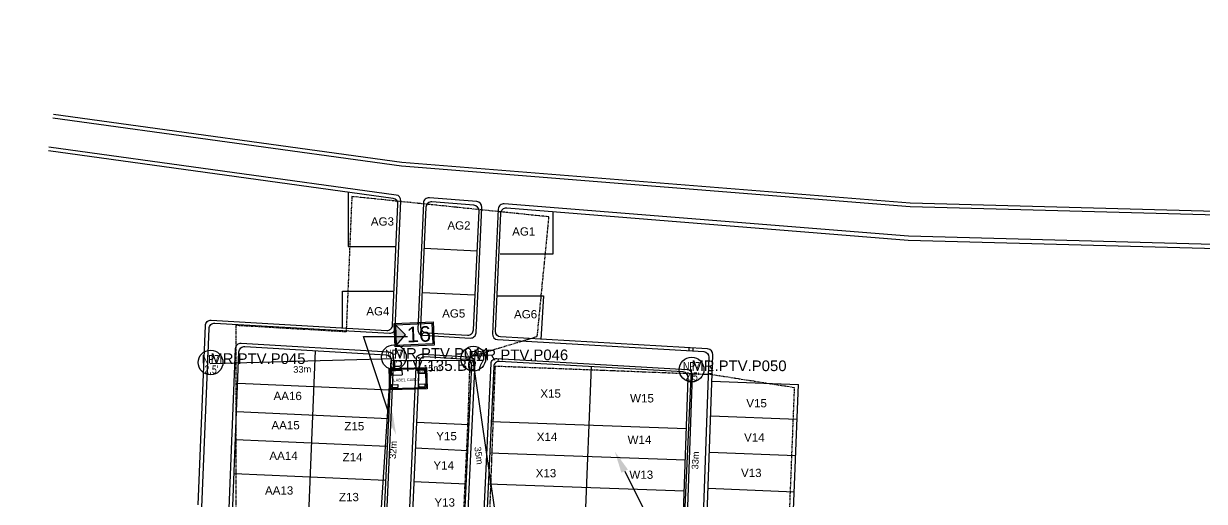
# Model space of a CAD drawing. Extents: x -1482 to -1132, y 13384 to 13773.
# Drawn here: x -1462.7 to -1248.7, y 13686 to 13772.6 of the extents above; entities that cross this region are included whole.
import ezdxf
from ezdxf import colors
from ezdxf.entities.mleader import LeaderData, LeaderLine
from ezdxf.enums import TextEntityAlignment as Align
from ezdxf.math import Vec2, Vec3

# ---------------------------------------------------------------- set-up
doc = ezdxf.new("R2010")
doc.units = 0
doc.linetypes.add('PHANTOM2', pattern=[1.25, 0.625, -0.125, 0.125, -0.125, 0.125, -0.125])
for name, color, linetype in [('Base Map', 8, 'Continuous'), ('FAT', 30, 'Continuous'), ('Homepass Number', 6, 'Continuous'), ('LABEL CABLE', 200, 'Continuous'), ('NEW POLE 7m(2.5 inches)', 200, 'Continuous'), ('NEW POLE 7m(3 inches)', 4, 'Continuous'), ('NEW POLE ID 7m (2.5 inches)', 200, 'Continuous'), ('NEW POLE ID 7m(3 inches)', 4, 'Continuous'), ('SPAN KU', 161, 'Continuous')]:
    doc.layers.add(name, color=color, linetype=linetype)
for name, color, linetype, lineweight in [('FAT AREA', 134, 'PHANTOM2', 30), ('FAT_Info', 170, 'Continuous', 0), ('FO 24 CORE', 3, 'Continuous', 35), ('SLING WIRE', 4, 'Continuous', 30)]:
    doc.layers.add(name, color=color, linetype=linetype, lineweight=lineweight)
doc.styles.get("Standard").update_dxf_attribs({"font": 'arial.ttf'})
doc.styles.add('Title Block 3', font='dgn003.shx')
doc.styles.add('Title Block v21 - Default$0$Styledgn001', font='dgn001.shx')
doc.dimstyles.new('瓦达西瓦', dxfattribs={"dimtxt": 1.2, "dimasz": 0, "dimexe": 1.25, "dimexo": 0.625, "dimgap": 0.05, "dimtad": 1, "dimdec": 0, "dimtxsty": 'Standard', "dimblk": 'ARCHTICK', "dimcen": 0, "dimse1": 1, "dimse2": 1, "dimsd1": 1, "dimsd2": 1, "dimclre": 256, "dimclrt": 256, "dimadec": 0, "dimazin": 0, "dimtfac": 1, "dimtdec": 0, "dimtmove": 2, "dimatfit": 3, "dimfxl": 1, "dimarcsym": 0})

# ---------------------------------------------------------------- blocks, each defined once
blk = doc.blocks.new('*U57')
at = {"color": 0, "linetype": 'ByBlock', "lineweight": -2}
blk.add_circle((0, 0), 2.24, dxfattribs=at)
at = {"color": 0, "linetype": 'ByBlock', "lineweight": -2, "style": 'Title Block 3', "width": 0.799091}
for s, p in [('NP7', (0, 0.62)), ('2,', (-0.46, -1.27)), ("5'", (0.83, -1.27))]:
    blk.add_text(s, height=1.488, dxfattribs=at).set_placement(p, align=Align.MIDDLE_CENTER)
blk = doc.blocks.new('*U53')
at = {"color": 0, "linetype": 'ByBlock', "lineweight": -2}
blk.add_circle((0, 0), 2.24, dxfattribs=at)
at = {"color": 0, "linetype": 'ByBlock', "lineweight": -2, "style": 'Title Block 3', "width": 0.799091}
for s, p in [('NP7', (0, 0.62)), ("3'", (0, -1.27))]:
    blk.add_text(s, height=1.488, dxfattribs=at).set_placement(p, align=Align.MIDDLE_CENTER)
blk = doc.blocks.new('FAT')
h = blk.add_hatch(color=2)
h.dxf.hatch_style = 1
h.paths.add_polyline_path([(-4.25, 2), (-4.25, -2), (-2.4, 0)])
for points in [[(-4.5, 2.25), (3, 2.25), (3, -2.25), (-4.5, -2.25)], [(-4.25, 2), (2.75, 2), (2.75, -2), (-4.25, -2)]]:
    blk.add_lwpolyline(points, close=True)
at = {"color": 2}
blk.add_lwpolyline([(-4.25, 2), (-4.25, -2), (-2.4, 0)], close=True, dxfattribs=at)
at = {"color": 7}
blk.add_attdef('FAT', text='', height=3, dxfattribs=at).set_placement((0.18, 0), align=Align.MIDDLE_CENTER)
blk = doc.blocks.new('*D186')
at = {"layer": 'Defpoints', "color": 0, "lineweight": 30, "ltscale": 0.7, "transparency": 16777216}
for p in [(-1396.11, 13711.57), (-1394.02, 13711.43), (-1398.21, 13679.34)]:
    blk.add_point(p, dxfattribs=at)
at = {"layer": 'SPAN KU', "lineweight": 30, "ltscale": 0.7, "transparency": 16777216, "insert": (-1395.73, 13695.36), "char_height": 1.2, "attachment_point": 5, "rotation": 86.2804}
blk.add_mtext('32m', dxfattribs=at)
blk = doc.blocks.new('_ArchTick')
at = {"color": 0, "linetype": 'ByBlock', "const_width": 0.15}
blk.add_lwpolyline([(-0.5, -0.5), (0.5, 0.5)], dxfattribs=at)
blk = doc.blocks.new('*D187')
at = {"layer": 'Defpoints', "color": 0, "lineweight": 30, "ltscale": 0.7, "transparency": 16777216}
for p in [(-1396.11, 13711.57), (-1381.26, 13711.62), (-1381.25, 13709.53)]:
    blk.add_point(p, dxfattribs=at)
at = {"layer": 'SPAN KU', "lineweight": 30, "ltscale": 0.7, "transparency": 16777216, "insert": (-1388.68, 13710.16), "char_height": 1.2, "attachment_point": 5, "rotation": 0.219}
blk.add_mtext('15m', dxfattribs=at)
blk = doc.blocks.new('*D188')
at = {"layer": 'Defpoints', "color": 0, "lineweight": 30, "ltscale": 0.7, "transparency": 16777216}
for p in [(-1381.26, 13711.62), (-1378.39, 13677.16), (-1376.31, 13677.46)]:
    blk.add_point(p, dxfattribs=at)
at = {"layer": 'SPAN KU', "lineweight": 30, "ltscale": 0.7, "transparency": 16777216, "insert": (-1380.21, 13694.34), "char_height": 1.2, "attachment_point": 5, "rotation": 278.233}
blk.add_mtext('35m', dxfattribs=at)
blk = doc.blocks.new('*D203')
at = {"layer": 'Defpoints', "color": 0, "lineweight": 30, "ltscale": 0.7, "transparency": 16777216}
for p in [(-1428.86, 13710.93), (-1395.64, 13711.89), (-1428.79, 13708.83)]:
    blk.add_point(p, dxfattribs=at)
at = {"layer": 'SPAN KU', "lineweight": 30, "ltscale": 0.7, "transparency": 16777216, "insert": (-1412.2, 13709.97), "char_height": 1.2, "attachment_point": 5, "rotation": 1.6605}
blk.add_mtext('33m', dxfattribs=at)
blk = doc.blocks.new('*D204')
at = {"layer": 'Defpoints', "color": 0, "lineweight": 30, "ltscale": 0.7, "transparency": 16777216}
for p in [(-1341.65, 13709.92), (-1339.55, 13709.82), (-1343.16, 13677.12)]:
    blk.add_point(p, dxfattribs=at)
at = {"layer": 'SPAN KU', "lineweight": 30, "ltscale": 0.7, "transparency": 16777216, "insert": (-1340.97, 13693.45), "char_height": 1.2, "attachment_point": 5, "rotation": 87.3733}
blk.add_mtext('33m', dxfattribs=at)
blk = doc.blocks.new('LABEL')
at = {"layer": 'LABEL CABLE', "ltscale": 0.15}
for p, q in [((-6595.62, 19707.66), (-6595.62, 19711.51)), ((-6595.62, 19711.51), (-6588.86, 19711.51)), ((-6595.42, 19707.86), (-6595.42, 19711.31)), ((-6595.42, 19711.31), (-6589.06, 19711.31)), ((-6595.25, 19711.15), (-6595.25, 19710.3)), ((-6595.25, 19711.15), (-6593.32, 19711.15)), ((-6595.25, 19710.3), (-6593.32, 19710.3)), ((-6593.32, 19711.15), (-6593.32, 19710.3)), ((-6590.46, 19711.21), (-6590.46, 19710.51)), ((-6590.46, 19711.21), (-6589.16, 19711.21)), ((-6590.46, 19710.51), (-6589.16, 19710.51)), ((-6590.36, 19711.11), (-6590.36, 19710.61)), ((-6590.36, 19711.11), (-6589.26, 19711.11)), ((-6590.36, 19710.61), (-6589.26, 19710.61)), ((-6589.26, 19711.11), (-6589.26, 19710.61)), ((-6589.16, 19711.21), (-6589.16, 19710.51)), ((-6589.06, 19711.31), (-6589.06, 19707.86)), ((-6588.86, 19711.51), (-6588.86, 19707.66)), ((-6588.86, 19707.66), (-6595.62, 19707.66)), ((-6589.06, 19707.86), (-6595.42, 19707.86)), ((-6595.25, 19708.56), (-6595.25, 19708.06)), ((-6595.25, 19708.56), (-6594.15, 19708.56)), ((-6595.25, 19708.06), (-6594.15, 19708.06)), ((-6594.15, 19708.56), (-6594.15, 19708.06)), ((-6590.36, 19708.56), (-6590.36, 19708.06)), ((-6590.36, 19708.56), (-6589.26, 19708.56)), ((-6590.36, 19708.06), (-6589.26, 19708.06)), ((-6589.26, 19708.56), (-6589.26, 19708.06))]:
    blk.add_line(p, q, dxfattribs=at)
at = {"layer": 'LABEL CABLE', "attachment_point": 7, "line_spacing_factor": 0.6, "style": 'Title Block v21 - Default$0$Styledgn001'}
for s, insert, char_height in [('\\pxsm1.5;{\\W1.06772;LABEL CABLE}', (-6594.9, 19709.13), 0.5), ('\\pxsm1.5;{\\W1.06772;MYREPUBLIC}', (-6590.29, 19710.78), 0.1)]:
    blk.add_mtext(s, dxfattribs=dict(at, insert=insert, char_height=char_height))

msp = doc.modelspace()

# ---------------------------------------------------------------- linework, layer by layer
at = {"layer": 'Base Map', "ltscale": 0.7}
for points in [[(-1180.75, 13772.57), (-1184.38, 13739.89, -0.389963), (-1188.46, 13736.33), (-1302.06, 13739.42), (-1394.2, 13746.82), (-1457.37, 13755.53)], [(-1457.27, 13756.23), (-1394.13, 13747.52), (-1302.03, 13740.12), (-1189.09, 13737.05, 0.389963), (-1185, 13740.61), (-1181.44, 13772.65)], [(-1431.06, 13685.41, 0.001771), (-1431.06, 13685.41), (-1429.75, 13717.91, -0.419437), (-1428.69, 13718.87), (-1396.88, 13717.02, 0.418215), (-1395.83, 13717.98), (-1394.85, 13739.9, 0.38731), (-1395.72, 13740.93), (-1458.19, 13749.55)], [(-1431.11, 13683.96, 0.327544), (-1430.38, 13684.89), (-1429.07, 13717.37, -0.419437), (-1428.01, 13718.33), (-1396.41, 13716.5, 0.418215), (-1395.35, 13717.45), (-1394.32, 13740.53, 0.38731), (-1395.19, 13741.57), (-1458.1, 13750.25)], [(-1195.12, 13671.7), (-1191.47, 13681.54), (-1190.01, 13689.25), (-1185.86, 13726.59, 0.438887), (-1189.72, 13731.03), (-1302.35, 13734.09), (-1375.6, 13739.97, 0.424085), (-1376.68, 13739.02), (-1377.74, 13716.4, 0.410856), (-1376.8, 13715.36), (-1339.45, 13713.19, -0.407526), (-1338.51, 13712.15), (-1339.59, 13681.56, 0.413755), (-1338.62, 13680.52), (-1323.35, 13679.96)], [(-1323.33, 13680.46), (-1337.91, 13680.99, -0.413755), (-1338.87, 13682.03), (-1337.79, 13712.61, 0.407526), (-1338.74, 13713.65), (-1376.27, 13715.83, -0.410856), (-1377.21, 13716.87), (-1376.22, 13738.28, -0.424085), (-1375.14, 13739.23), (-1302.39, 13733.39), (-1190.5, 13730.35, -0.438887), (-1186.64, 13725.91), (-1190.7, 13689.35), (-1192.15, 13681.72), (-1195.78, 13671.95)]]:
    msp.add_lwpolyline(points, format="xyb", dxfattribs=at)
for points in [[(-1403.88, 13742.06), (-1403.88, 13732.26), (-1395.19, 13732.26)], [(-1376.34, 13730.88), (-1366.72, 13730.88), (-1366.72, 13737.95), (-1366.72, 13738.53)], [(-1390.1, 13731.92), (-1380.49, 13731.47)], [(-1404.92, 13717.49), (-1404.92, 13724.15), (-1395.55, 13724.15)], [(-1390.47, 13723.92), (-1380.88, 13723.48)], [(-1376.92, 13723.29), (-1368.5, 13723.29), (-1368.96, 13715.4)], [(-1409.83, 13713.35), (-1411.09, 13683.68)], [(-1342.09, 13713.34), (-1342.07, 13713.84)], [(-1341.39, 13713.3), (-1341.37, 13713.8)], [(-1359.83, 13710.45), (-1361.01, 13681.84)], [(-1337.91, 13709.17), (-1338.61, 13709.22)], [(-1337.9, 13709.67), (-1338.6, 13709.72)], [(-1423.89, 13707.48), (-1396.35, 13706.25)], [(-1337.96, 13707.84), (-1322.27, 13707.21)], [(-1323.35, 13679.96), (-1322.27, 13707.21)], [(-1424.1, 13702.29), (-1396.58, 13701.07)], [(-1391.52, 13700.39), (-1381.98, 13699.94)], [(-1377.98, 13700.51), (-1342.58, 13699.26)], [(-1338.18, 13701.54), (-1322.52, 13700.92)], [(-1424.3, 13697.24), (-1396.8, 13696.02)], [(-1391.73, 13695.71), (-1382.2, 13695.26)], [(-1378.24, 13694.82), (-1342.78, 13693.57)], [(-1338.41, 13694.95), (-1322.78, 13694.33)], [(-1424.55, 13691.08), (-1397.08, 13689.86)], [(-1392, 13689.63), (-1382.48, 13689.19)], [(-1378.5, 13689.18), (-1342.98, 13687.93)], [(-1338.65, 13688.39), (-1323.04, 13687.76)]]:
    msp.add_lwpolyline(points, dxfattribs=at)
for points in [[(-1390.25, 13740.11), (-1391.27, 13717.18, 0.410223), (-1390.33, 13716.14), (-1381.76, 13715.64, 0.417579), (-1380.7, 13716.6), (-1379.64, 13739.33, 0.404411), (-1380.56, 13740.37), (-1389.17, 13741.06, 0.424724)], [(-1389.79, 13739.37), (-1390.75, 13717.66, 0.410223), (-1389.81, 13716.61), (-1382.23, 13716.17, 0.417579), (-1381.18, 13717.12), (-1380.17, 13738.67, 0.404411), (-1381.09, 13739.71), (-1388.71, 13740.32, 0.424724)], [(-1396.53, 13713.08), (-1423.28, 13714.64, 0.419437), (-1424.34, 13713.68), (-1425.5, 13684.72, 0.415245), (-1424.54, 13683.68), (-1397.89, 13682.7, 0.411966), (-1396.85, 13683.65), (-1395.59, 13712.04, 0.410223)], [(-1396.11, 13711.57), (-1397.33, 13684.17, -0.411966), (-1398.36, 13683.22), (-1423.82, 13684.15, -0.415245), (-1424.78, 13685.19), (-1423.66, 13713.14, -0.419437), (-1422.6, 13714.1), (-1397.05, 13712.61, -0.410223)], [(-1383.3, 13682.16), (-1391.81, 13682.47, -0.416464), (-1392.77, 13683.52), (-1391.51, 13711.77, -0.418215), (-1390.46, 13712.73), (-1381.89, 13712.23, -0.410856), (-1380.95, 13711.19), (-1382.26, 13683.11, -0.411333)], [(-1382.74, 13683.63), (-1381.48, 13710.72, 0.410856), (-1382.42, 13711.76), (-1389.98, 13712.2, 0.418215), (-1391.04, 13711.25), (-1392.25, 13684, 0.416464), (-1391.28, 13682.96), (-1383.77, 13682.68, 0.411333)], [(-1379.29, 13683.03), (-1377.99, 13710.99, -0.417579), (-1376.93, 13711.94), (-1342.48, 13709.94, -0.407526), (-1341.54, 13708.91), (-1342.5, 13681.67, -0.414672), (-1343.54, 13680.7), (-1378.33, 13681.98, -0.4171)], [(-1377.81, 13682.46), (-1344.22, 13681.23, 0.414672), (-1343.18, 13682.19), (-1342.26, 13708.45, 0.407526), (-1343.2, 13709.48), (-1376.46, 13711.41, 0.417579), (-1377.51, 13710.46), (-1378.77, 13683.51, 0.4171)]]:
    msp.add_lwpolyline(points, format="xyb", close=True, dxfattribs=at)
at = {"layer": 'FAT AREA', "color": 2, "lineweight": 30, "ltscale": 0.7, "true_color": 0xf1eb1f}
for points in [[(-1382.18, 13699.88), (-1381.76, 13712.24), (-1369.61, 13715.93), (-1367.49, 13737.61), (-1403.21, 13741.29), (-1404.25, 13716.75), (-1424.23, 13717.91), (-1424.23, 13684.37), (-1382.93, 13683.82)], [(-1377.27, 13710.51), (-1378.3, 13682.97), (-1324.02, 13680.69), (-1322.99, 13706.62), (-1337.97, 13708.98)]]:
    msp.add_lwpolyline(points, close=True, dxfattribs=at)
at = {"layer": 'FO 24 CORE', "lineweight": 30, "ltscale": 0.7}
msp.add_lwpolyline([(-1409.91, 13514.45), (-1419.44, 13522.18), (-1418.43, 13549.85), (-1415.83, 13591.1), (-1428.7, 13598), (-1462.69, 13600.08), (-1460.91, 13635.95), (-1460.21, 13635.91), (-1461.99, 13600.44), (-1428.95, 13599.11), (-1427.57, 13633.39), (-1426.87, 13633.36), (-1428.13, 13598.89), (-1396, 13597.46), (-1395.54, 13625.27), (-1398.21, 13679.34), (-1396.11, 13711.57), (-1381.26, 13711.62), (-1376.31, 13677.46), (-1343.37, 13677.54), (-1345.35, 13637.47)], dxfattribs=at)
at = {"layer": 'SLING WIRE', "lineweight": 30, "ltscale": 0.7}
for points in [[(-1395.64, 13711.89), (-1428.86, 13710.93)], [(-1343.16, 13677.12), (-1341.65, 13709.92)]]:
    msp.add_lwpolyline(points, dxfattribs=at)

# ---------------------------------------------------------------- block references
at = {"layer": 'FAT', "lineweight": 30, "ltscale": 0.7, "xscale": 0.9424579026324792, "yscale": 0.9424579026324792, "zscale": 0.9424579026324792, "rotation": 2.423739857319486}
msp.add_blockref('FAT', (-1391.23, 13716.33), dxfattribs=at).add_auto_attribs({'FAT': '16'})
at = {"layer": 'NEW POLE 7m(2.5 inches)'}
for p in [(-1428.81, 13711.2), (-1341.65, 13709.92)]:
    msp.add_blockref('*U57', p, dxfattribs=at)
at = {"layer": 'NEW POLE 7m(3 inches)'}
for p in [(-1395.59, 13712.17), (-1381.21, 13711.9)]:
    msp.add_blockref('*U53', p, dxfattribs=at)
at = {"layer": 'SPAN KU', "lineweight": 30, "rotation": 1.60805598257084}
msp.add_blockref('LABEL', (5749.72, -5808.56), dxfattribs=at)

# ---------------------------------------------------------------- texts
at = {"layer": 'FAT', "lineweight": 30}
msp.add_text('PTV.135.B07', height=2, rotation=0.3973, dxfattribs=at).set_placement((-1395.79, 13709.6))
at = {"layer": 'Homepass Number', "lineweight": 30, "ltscale": 0.7}
for s, p in [('AG3', (-1399.77, 13735.57)), ('AG2', (-1385.9, 13734.85)), ('AG1', (-1374.16, 13733.76)), ('AG4', (-1400.59, 13719.29)), ('AG5', (-1386.85, 13718.9)), ('AG6', (-1373.83, 13718.76)), ('AA16', (-1417.4, 13703.94)), ('X15', (-1369.06, 13704.37)), ('W15', (-1352.8, 13703.51)), ('V15', (-1331.74, 13702.62)), ('AA15', (-1417.78, 13698.63)), ('Z15', (-1404.57, 13698.45)), ('Y15', (-1387.92, 13696.66)), ('X14', (-1369.71, 13696.52)), ('W14', (-1353.25, 13696)), ('V14', (-1332.14, 13696.42)), ('AA14', (-1418.15, 13693.09)), ('Z14', (-1404.89, 13692.85)), ('Y14', (-1388.43, 13691.35)), ('X13', (-1369.9, 13689.94)), ('W13', (-1352.92, 13689.66)), ('V13', (-1332.7, 13689.99)), ('AA13', (-1418.95, 13686.8)), ('Z13', (-1405.55, 13685.61)), ('Y13', (-1388.25, 13684.63))]:
    msp.add_text(s, height=1.5, dxfattribs=at).set_placement(p, align=Align.BOTTOM_LEFT)
at = {"layer": 'NEW POLE ID 7m (2.5 inches)', "lineweight": 30}
for s, p in [('MR.PTV.P045', (-1428.86, 13710.93)), ('MR.PTV.P050', (-1341.7, 13709.64))]:
    msp.add_text(s, height=1.9328, dxfattribs=at).set_placement(p)
at = {"layer": 'NEW POLE ID 7m(3 inches)', "lineweight": 30}
for s, p in [('MR.PTV.P044', (-1395.64, 13711.89)), ('MR.PTV.P046', (-1381.26, 13711.62))]:
    msp.add_text(s, height=1.9328, dxfattribs=at).set_placement(p)

# ---------------------------------------------------------------- dimensions: what is measured, and where the dimension line sits
at = {"layer": 'SPAN KU', "lineweight": 30, "ltscale": 0.7}
for p1, p2, distance, picture, middle in [((-1395.64, 13711.89), (-1428.86, 13710.93), 2.1, '*D203', (-1412.2, 13709.97)), ((-1398.21, 13679.34), (-1396.11, 13711.57), -2.1, '*D186', (-1395.73, 13695.36)), ((-1396.11, 13711.57), (-1381.26, 13711.62), -2.1, '*D187', (-1388.68, 13710.16)), ((-1381.26, 13711.62), (-1376.31, 13677.46), -2.1, '*D188', (-1380.21, 13694.34)), ((-1343.16, 13677.12), (-1341.65, 13709.92), -2.1, '*D204', (-1340.97, 13693.45))]:
    dim = msp.add_aligned_dim(p1=p1, p2=p2, distance=distance, dimstyle='瓦达西瓦', override={"dimpost": 'm'}, dxfattribs=at)
    dim.commit()
    dim.dimension.update_dxf_attribs({"geometry": picture, "text_midpoint": middle})

# ---------------------------------------------------------------- leaders
at = {"layer": 'FAT_Info', "ltscale": 0.7}
ml = msp.add_multileader_mtext('Standard', dxfattribs=at)
ml.set_content('', color=256)
ml.set_leader_properties()
ml.build(insert=Vec2(0, 0))
ctx = ml.context
ctx.base_point, ctx.plane_origin = Vec3(-1393.1, 13715.91), Vec3(-1376.04, 13722.83)
notes = []
notes.append((ctx, [(1, (1, 1, 0), (-1401.1, 13715.91), (1, 0), 8, [(0, [(-1395.18, 13698.06)], 0, [])])]))
ctx.mtext.insert, ctx.mtext.flow_direction = Vec3(-1391.1, 13717.91), 5
ml = msp.add_multileader_mtext('Standard', dxfattribs=at)
ml.set_content('', color=256)
ml.set_leader_properties()
ml.build(insert=Vec2(0, 0))
ctx = ml.context
ctx.base_point, ctx.plane_origin = Vec3(-1341.14, 13682.25), Vec3(-1324.08, 13689.17)
notes.append((ctx, [(1, (1, 1, 0), (-1349.14, 13682.25), (1, 0), 8, [(0, [(-1355.57, 13695.07)], 0, [])])]))
ctx.mtext.insert, ctx.mtext.flow_direction = Vec3(-1339.14, 13684.25), 5
for ctx, leaders in notes:
    for number, flags, end, landing, length, lines in leaders:
        leader = LeaderData()
        leader.index, (leader.has_last_leader_line, leader.has_dogleg_vector, leader.attachment_direction) = number, flags
        leader.last_leader_point, leader.dogleg_vector, leader.dogleg_length = Vec3(end), Vec3(landing), length
        for number, points, colour, breaks in lines:
            line = LeaderLine()
            line.index, line.vertices, line.color, line.breaks = number, Vec3.list(points), colors.encode_raw_color(colour), breaks
            leader.lines.append(line)
        ctx.leaders.append(leader)

doc.saveas('drawing.dxf')
